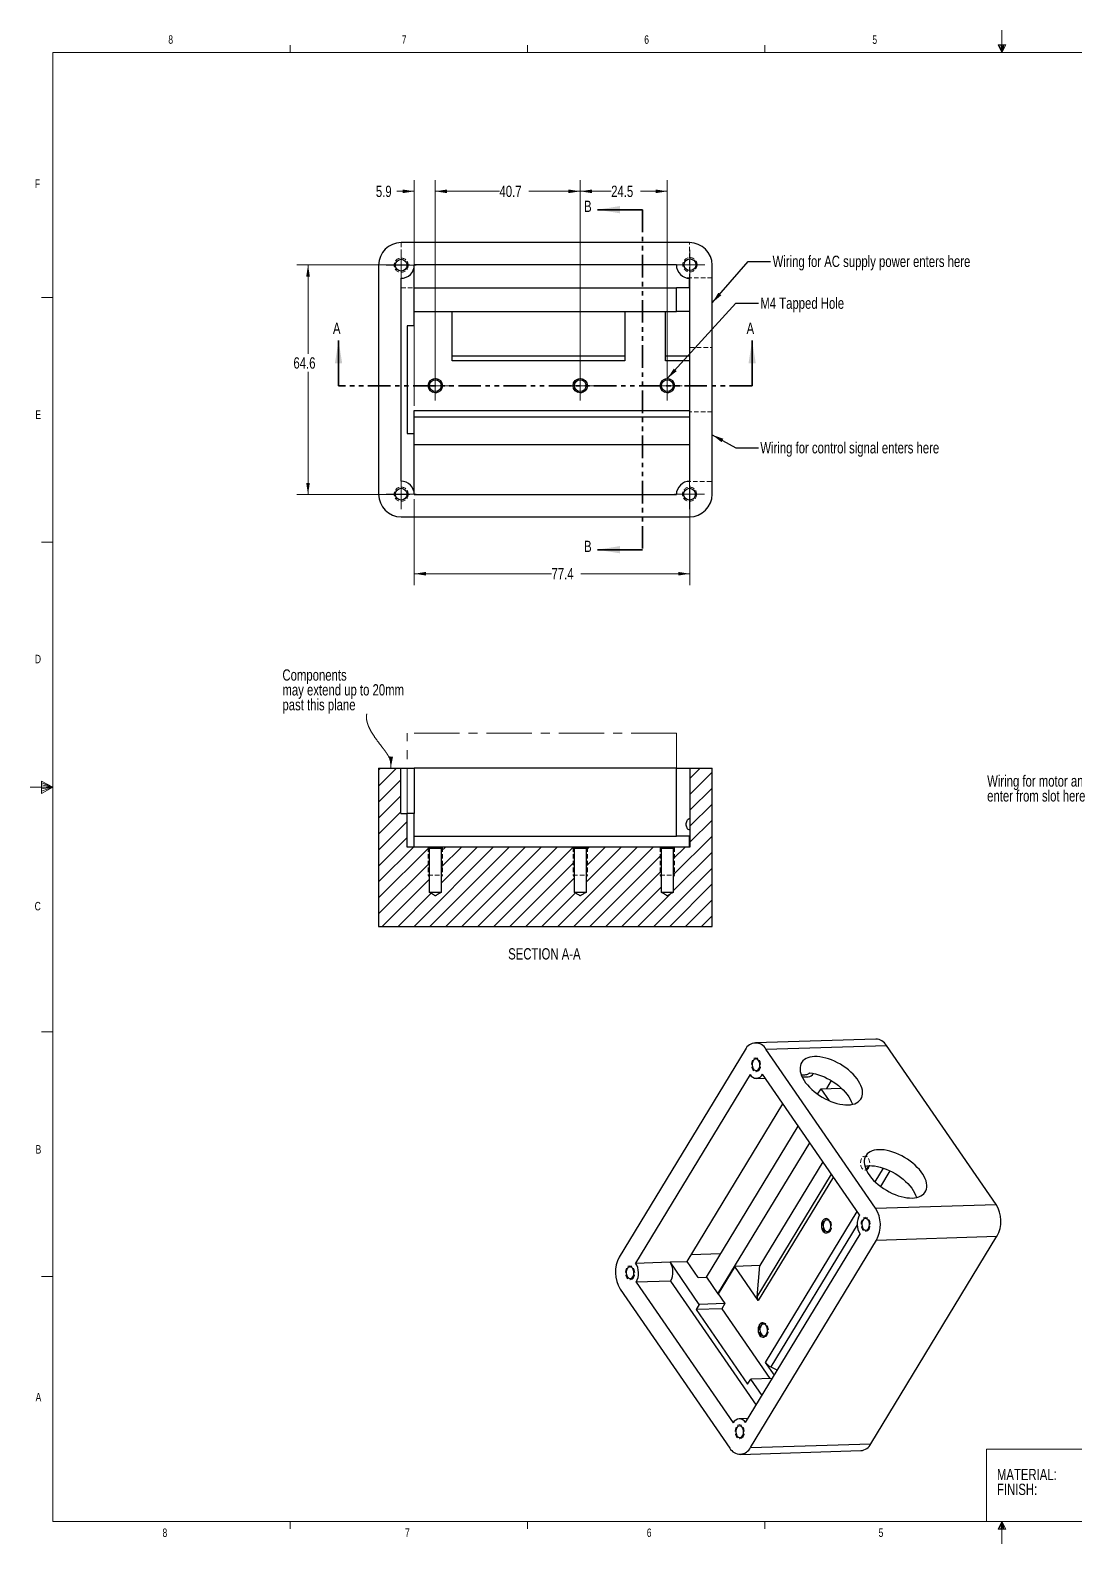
# Model space of a CAD drawing. Header units: millimetres. Extents: x 7 to 553, y 4 to 429.
# Drawn here: x 6.9 to 300.4, y 4.1 to 429.5 of the extents above; entities that cross this region are included whole.
import ezdxf

# ---------------------------------------------------------------- set-up
doc = ezdxf.new("R2010")
doc.units = ezdxf.units.MM
for name, pattern in [('CENTERX2', [20.32, 12.7, -2.54, 2.54, -2.54]), ('HIDDEN', [1.905, 1.27, -0.635]), ('PHANTOM', [12.7, 6.35, -1.27, 1.27, -1.27, 1.27, -1.27])]:
    doc.linetypes.add(name, pattern=pattern)
doc.styles.add('SLDTEXTSTYLE0', font='TXT', dxfattribs={"width": 0.75})
doc.dimstyles.new('SLDDIMSTYLE0', dxfattribs={"dimtxt": 3.175, "dimasz": 3.302, "dimexe": 0, "dimexo": 0.0625, "dimgap": 0.79375, "dimtad": 0, "dimtih": 1, "dimtoh": 1, "dimdec": 1, "dimrnd": 1e-09, "dimzin": 12, "dimdsep": 46, "dimtxsty": 'SLDTEXTSTYLE0', "dimsah": 1, "dimcen": 0.09, "dimadec": 0, "dimazin": 3, "dimtfac": 1, "dimtdec": 1, "dimtofl": 0, "dimtmove": 0, "dimatfit": 3, "dimfxl": 1, "dimfrac": 2, "dimtolj": 1, "dimtzin": 12, "dimarcsym": 0})
doc.dimstyles.new('SLDDIMSTYLE1', dxfattribs={"dimtxt": 3.175, "dimasz": 3.302, "dimexe": 0, "dimexo": 0.0625, "dimgap": 0.79375, "dimtad": 0, "dimtih": 1, "dimtoh": 1, "dimdec": 1, "dimrnd": 1e-09, "dimzin": 12, "dimdsep": 46, "dimtxsty": 'SLDTEXTSTYLE0', "dimsah": 1, "dimcen": 0.09, "dimadec": 0, "dimazin": 3, "dimtfac": 1, "dimtdec": 1, "dimtmove": 0, "dimatfit": 0, "dimfxl": 1, "dimfrac": 2, "dimtolj": 1, "dimtzin": 12, "dimarcsym": 0})
doc.dimstyles.new('SLDDIMSTYLE2', dxfattribs={"dimtxt": 0.18, "dimasz": 3.302, "dimexe": 0, "dimexo": 0.0625, "dimgap": 0, "dimtad": 0, "dimtih": 1, "dimtoh": 1, "dimdec": 0, "dimrnd": 1e-09, "dimzin": 0, "dimdsep": 46, "dimtxsty": 'Standard', "dimsah": 1, "dimcen": 0.09, "dimadec": 0, "dimazin": 0, "dimtfac": 3.302, "dimtdec": 0, "dimtofl": 0, "dimtmove": 0, "dimatfit": 3, "dimfxl": 1, "dimfrac": 2, "dimtolj": 1, "dimtzin": 0, "dimarcsym": 0})

# ---------------------------------------------------------------- blocks, each defined once
blk = doc.blocks.new('SW_NOTE_0_3')
at = {"color": 0, "linetype": 'Continuous', "lineweight": 0, "char_height": 3.175, "attachment_point": 1, "style": 'SLDTEXTSTYLE0'}
for s, insert in [('MATERIAL:', (0, 4.09)), ('FINISH:', (0, -0.08))]:
    blk.add_mtext(s, dxfattribs=dict(at, insert=insert))
blk = doc.blocks.new('_D')
at = {"color": 7, "linetype": 'Continuous', "lineweight": 0}
for p, q in [((113.58, 363.57), (81.81, 363.57)), ((84.98, 363.57), (84.98, 338.51)), ((84.98, 298.97), (84.98, 333.47)), ((113.58, 298.97), (81.81, 298.97))]:
    blk.add_line(p, q, dxfattribs=at)
at = {"color": 7, "linetype": 'Continuous', "lineweight": 18}
for points in [[(84.98, 363.57), (84.47, 360.26), (85.49, 360.26)], [(84.98, 298.97), (85.49, 302.28), (84.47, 302.28)]]:
    blk.add_solid(points, dxfattribs=at)
at = {"color": 7, "linetype": 'Continuous', "lineweight": 18, "insert": (80.88, 337.56), "char_height": 3.175, "attachment_point": 1, "style": 'SLDTEXTSTYLE0'}
blk.add_mtext('64.6', dxfattribs=at)
blk = doc.blocks.new('_D_1')
at = {"color": 7, "linetype": 'Continuous', "lineweight": 0}
for p, q in [((192.29, 301.51), (192.29, 273.56)), ((114.85, 297.7), (114.85, 273.56)), ((114.85, 276.74), (153.39, 276.74)), ((192.29, 276.74), (161.6, 276.74))]:
    blk.add_line(p, q, dxfattribs=at)
at = {"color": 7, "linetype": 'Continuous', "lineweight": 18}
for points in [[(114.85, 276.74), (118.15, 276.23), (118.15, 277.25)], [(192.29, 276.74), (188.99, 277.25), (188.99, 276.23)]]:
    blk.add_solid(points, dxfattribs=at)
at = {"color": 7, "linetype": 'Continuous', "lineweight": 18, "insert": (153.39, 278.31), "char_height": 3.175, "attachment_point": 1, "style": 'SLDTEXTSTYLE0'}
blk.add_mtext('77.4', dxfattribs=at)
blk = doc.blocks.new('_D_2')
at = {"color": 7, "linetype": 'Continuous', "lineweight": 0}
for p, q in [((114.85, 323.88), (114.85, 387.39)), ((120.75, 335.04), (120.75, 387.39)), ((114.85, 384.21), (109.9, 384.21)), ((120.75, 384.21), (127.1, 384.21))]:
    blk.add_line(p, q, dxfattribs=at)
at = {"color": 7, "linetype": 'Continuous', "lineweight": 18}
for points in [[(114.85, 384.21), (111.54, 384.72), (111.54, 383.7)], [(120.75, 384.21), (124.05, 383.7), (124.05, 384.72)]]:
    blk.add_solid(points, dxfattribs=at)
at = {"color": 7, "linetype": 'Continuous', "lineweight": 18, "insert": (104.04, 385.79), "char_height": 3.175, "attachment_point": 1, "style": 'SLDTEXTSTYLE0'}
blk.add_mtext('5.9', dxfattribs=at)
blk = doc.blocks.new('_D_3')
at = {"color": 7, "linetype": 'Continuous', "lineweight": 0}
for p, q in [((120.75, 330.85), (120.75, 387.39)), ((161.47, 330.85), (161.47, 387.39)), ((120.75, 384.21), (138.78, 384.21)), ((161.47, 384.21), (146.99, 384.21))]:
    blk.add_line(p, q, dxfattribs=at)
at = {"color": 7, "linetype": 'Continuous', "lineweight": 18}
for points in [[(120.75, 384.21), (124.05, 383.7), (124.05, 384.72)], [(161.47, 384.21), (158.16, 384.72), (158.16, 383.7)]]:
    blk.add_solid(points, dxfattribs=at)
at = {"color": 7, "linetype": 'Continuous', "lineweight": 18, "insert": (138.78, 385.79), "char_height": 3.175, "attachment_point": 1, "style": 'SLDTEXTSTYLE0'}
blk.add_mtext('40.7', dxfattribs=at)
blk = doc.blocks.new('_D_4')
at = {"color": 7, "linetype": 'Continuous', "lineweight": 0}
for p, q in [((161.47, 330.85), (161.47, 387.39)), ((185.94, 330.85), (185.94, 387.39)), ((161.47, 384.21), (170.16, 384.21)), ((185.94, 384.21), (178.37, 384.21))]:
    blk.add_line(p, q, dxfattribs=at)
at = {"color": 7, "linetype": 'Continuous', "lineweight": 18}
for points in [[(161.47, 384.21), (164.77, 383.7), (164.77, 384.72)], [(185.94, 384.21), (182.64, 384.72), (182.64, 383.7)]]:
    blk.add_solid(points, dxfattribs=at)
at = {"color": 7, "linetype": 'Continuous', "lineweight": 18, "insert": (170.16, 385.79), "char_height": 3.175, "attachment_point": 1, "style": 'SLDTEXTSTYLE0'}
blk.add_mtext('24.5', dxfattribs=at)
blk = doc.blocks.new('SW_CENTERMARKSYMBOL_0')
at = {"color": 0, "linetype": 'Continuous', "lineweight": 18}
for p, q in [((-2.54, 0), (-4.19, 0)), ((0, 0), (-2.54, 0)), ((0, 2.54), (0, 4.19)), ((0, 0), (0, 2.54)), ((0, 0), (0, -2.54)), ((0, 0), (2.54, 0)), ((2.54, 0), (4.19, 0)), ((0, -2.54), (0, -4.19))]:
    blk.add_line(p, q, dxfattribs=at)
blk = doc.blocks.new('SW_CENTERMARKSYMBOL_1')
at = {"color": 0, "linetype": 'Continuous', "lineweight": 18}
for p, q in [((-2.54, 0), (-4.19, 0)), ((0, 0), (-2.54, 0)), ((0, 2.54), (0, 4.19)), ((0, 0), (0, 2.54)), ((0, 0), (0, -2.54)), ((0, 0), (2.54, 0)), ((2.54, 0), (4.19, 0)), ((0, -2.54), (0, -4.19))]:
    blk.add_line(p, q, dxfattribs=at)
blk = doc.blocks.new('SW_CENTERMARKSYMBOL_2')
at = {"color": 0, "linetype": 'Continuous', "lineweight": 18}
for p, q in [((-2.54, 0), (-4.19, 0)), ((0, 0), (-2.54, 0)), ((0, 2.54), (0, 4.19)), ((0, 0), (0, 2.54)), ((0, 0), (0, -2.54)), ((0, 0), (2.54, 0)), ((2.54, 0), (4.19, 0)), ((0, -2.54), (0, -4.19))]:
    blk.add_line(p, q, dxfattribs=at)
blk = doc.blocks.new('SW_CENTERMARKSYMBOL_3')
at = {"color": 0, "linetype": 'Continuous', "lineweight": 18}
for p, q in [((-2.54, 0), (-4.19, 0)), ((0, 0), (-2.54, 0)), ((0, 2.54), (0, 4.19)), ((0, 0), (0, 2.54)), ((0, 0), (0, -2.54)), ((0, 0), (2.54, 0)), ((2.54, 0), (4.19, 0)), ((0, -2.54), (0, -4.19))]:
    blk.add_line(p, q, dxfattribs=at)
blk = doc.blocks.new('SW_CENTERMARKSYMBOL_4')
at = {"color": 0, "linetype": 'Continuous', "lineweight": 18}
for p, q in [((-2.54, 0), (-4.19, 0)), ((0, 0), (-2.54, 0)), ((0, 2.54), (0, 4.19)), ((0, 0), (0, 2.54)), ((0, 0), (0, -2.54)), ((0, 0), (2.54, 0)), ((2.54, 0), (4.19, 0)), ((0, -2.54), (0, -4.19))]:
    blk.add_line(p, q, dxfattribs=at)
blk = doc.blocks.new('SW_CENTERMARKSYMBOL_5')
at = {"color": 0, "linetype": 'Continuous', "lineweight": 18}
for p, q in [((-2.54, 0), (-4.19, 0)), ((0, 0), (-2.54, 0)), ((0, 2.54), (0, 4.19)), ((0, 0), (0, 2.54)), ((0, 0), (0, -2.54)), ((0, 0), (2.54, 0)), ((2.54, 0), (4.19, 0)), ((0, -2.54), (0, -4.19))]:
    blk.add_line(p, q, dxfattribs=at)
blk = doc.blocks.new('SW_CENTERMARKSYMBOL_6')
at = {"color": 0, "linetype": 'Continuous', "lineweight": 18}
for p, q in [((-2.54, 0), (-4.19, 0)), ((0, 0), (-2.54, 0)), ((0, 2.54), (0, 4.19)), ((0, 0), (0, 2.54)), ((0, 0), (0, -2.54)), ((0, 0), (2.54, 0)), ((2.54, 0), (4.19, 0)), ((0, -2.54), (0, -4.19))]:
    blk.add_line(p, q, dxfattribs=at)
blk = doc.blocks.new('SW_NOTE_0_6')
at = {"color": 0, "linetype": 'Continuous', "lineweight": 0, "char_height": 3.175, "attachment_point": 1, "style": 'SLDTEXTSTYLE0'}
for s, insert in [('Components', (-23.71, 12.49)), ('may extend up to 20mm', (-23.71, 8.32)), ('past this plane', (-23.71, 4.14))]:
    blk.add_mtext(s, dxfattribs=dict(at, insert=insert))
blk = doc.blocks.new('SW_NOTE_0_7')
at = {"color": 0, "linetype": 'Continuous', "lineweight": 0, "char_height": 3.175, "attachment_point": 1, "style": 'SLDTEXTSTYLE0'}
for s, insert in [('Wiring for motor and switches', (-40.13, 5.76)), ('enter from slot here', (-40.13, 1.58))]:
    blk.add_mtext(s, dxfattribs=dict(at, insert=insert))

msp = doc.modelspace()

# ---------------------------------------------------------------- hatches: boundary and pattern name
at = {"linetype": 'Continuous', "lineweight": 18}
h = msp.add_hatch(dxfattribs=at)
h.set_pattern_fill('ANSI31', style=0)
edge = h.paths.add_edge_path(flags=0)
edge.add_line((184.29, 187.2), (184.29, 199.53))
edge.add_spline(control_points=[(184.29, 199.53), (184.17, 199.65), (184.04, 199.78), (183.91, 199.9)], knot_values=[0.005185, 0.005185, 0.005185, 0.005185, 0.00572, 0.00572, 0.00572, 0.00572], weights=[1, 1, 1, 1], degree=3, periodic=0)
edge.add_line((183.91, 199.9), (163.49, 199.9))
edge.add_spline(control_points=[(163.49, 199.9), (163.37, 199.78), (163.24, 199.65), (163.12, 199.53)], knot_values=[0.000001, 0.000001, 0.000001, 0.000001, 0.000531, 0.000531, 0.000531, 0.000531], weights=[1, 1, 1, 1], degree=3, periodic=0)
edge.add_line((163.12, 199.53), (163.12, 187.2))
edge.add_spline(control_points=[(163.12, 187.2), (163.02, 187.15), (162.92, 187.09), (162.83, 187.03), (162.61, 186.9), (162.39, 186.77), (162.17, 186.64), (162.06, 186.57), (161.94, 186.5), (161.83, 186.43), (161.77, 186.4), (161.71, 186.36), (161.65, 186.33), (161.62, 186.31), (161.59, 186.29), (161.56, 186.27), (161.55, 186.26), (161.53, 186.25), (161.51, 186.25), (161.5, 186.24), (161.49, 186.24), (161.49, 186.23), (161.48, 186.23), (161.47, 186.23), (161.47, 186.23), (161.46, 186.23), (161.45, 186.23), (161.45, 186.23), (161.42, 186.24), (161.4, 186.26), (161.38, 186.27), (161.29, 186.32), (161.2, 186.37), (161.11, 186.43), (160.75, 186.64), (160.4, 186.86), (160.04, 187.07), (159.97, 187.11), (159.89, 187.16), (159.82, 187.2)], knot_values=[0.00402, 0.00402, 0.00402, 0.00402, 0.004357, 0.004357, 0.004357, 0.005125, 0.005125, 0.005125, 0.005521, 0.005521, 0.005521, 0.005726, 0.005726, 0.005726, 0.005833, 0.005833, 0.005833, 0.005889, 0.005889, 0.005889, 0.005919, 0.005919, 0.005919, 0.005938, 0.005938, 0.005938, 0.005957, 0.005957, 0.005957, 0.006037, 0.006037, 0.006037, 0.00635, 0.00635, 0.00635, 0.007604, 0.007604, 0.007604, 0.007868, 0.007868, 0.007868, 0.007868], weights=[1, 1, 1, 1, 1, 1, 1, 1, 1, 1, 1, 1, 1, 1, 1, 1, 1, 1, 1, 1, 1, 1, 1, 1, 1, 1, 1, 1, 1, 1, 1, 1, 1, 1, 1, 1, 1, 1, 1, 1], degree=3, periodic=0)
edge.add_line((159.82, 187.2), (159.82, 199.53))
edge.add_spline(control_points=[(159.82, 199.53), (159.69, 199.65), (159.57, 199.78), (159.44, 199.9)], knot_values=[0.005185, 0.005185, 0.005185, 0.005185, 0.00572, 0.00572, 0.00572, 0.00572], weights=[1, 1, 1, 1], degree=3, periodic=0)
edge.add_line((159.44, 199.9), (122.78, 199.9))
edge.add_spline(control_points=[(122.78, 199.9), (122.65, 199.78), (122.53, 199.65), (122.4, 199.53)], knot_values=[0.000001, 0.000001, 0.000001, 0.000001, 0.000531, 0.000531, 0.000531, 0.000531], weights=[1, 1, 1, 1], degree=3, periodic=0)
edge.add_line((122.4, 199.53), (122.4, 187.2))
edge.add_spline(control_points=[(122.4, 187.2), (122.3, 187.15), (122.21, 187.09), (122.11, 187.03), (121.89, 186.9), (121.67, 186.77), (121.45, 186.64), (121.34, 186.57), (121.23, 186.5), (121.11, 186.43), (121.06, 186.4), (121, 186.36), (120.94, 186.33), (120.91, 186.31), (120.88, 186.29), (120.85, 186.27), (120.83, 186.26), (120.81, 186.25), (120.8, 186.25), (120.79, 186.24), (120.78, 186.24), (120.77, 186.23), (120.76, 186.23), (120.76, 186.23), (120.75, 186.23), (120.74, 186.23), (120.74, 186.23), (120.73, 186.23), (120.71, 186.24), (120.68, 186.26), (120.66, 186.27), (120.57, 186.32), (120.48, 186.37), (120.39, 186.43), (120.04, 186.64), (119.68, 186.86), (119.33, 187.07), (119.25, 187.11), (119.18, 187.16), (119.1, 187.2)], knot_values=[0.00402, 0.00402, 0.00402, 0.00402, 0.004357, 0.004357, 0.004357, 0.005125, 0.005125, 0.005125, 0.005521, 0.005521, 0.005521, 0.005726, 0.005726, 0.005726, 0.005833, 0.005833, 0.005833, 0.005889, 0.005889, 0.005889, 0.005919, 0.005919, 0.005919, 0.005938, 0.005938, 0.005938, 0.005957, 0.005957, 0.005957, 0.006037, 0.006037, 0.006037, 0.00635, 0.00635, 0.00635, 0.007604, 0.007604, 0.007604, 0.007868, 0.007868, 0.007868, 0.007868], weights=[1, 1, 1, 1, 1, 1, 1, 1, 1, 1, 1, 1, 1, 1, 1, 1, 1, 1, 1, 1, 1, 1, 1, 1, 1, 1, 1, 1, 1, 1, 1, 1, 1, 1, 1, 1, 1, 1, 1, 1], degree=3, periodic=0)
edge.add_line((119.1, 187.2), (119.1, 199.53))
edge.add_spline(control_points=[(119.1, 199.53), (118.98, 199.65), (118.85, 199.78), (118.73, 199.9)], knot_values=[0.005185, 0.005185, 0.005185, 0.005185, 0.00572, 0.00572, 0.00572, 0.00572], weights=[1, 1, 1, 1], degree=3, periodic=0)
edge.add_line((118.73, 199.9), (112.81, 199.9))
edge.add_line((112.81, 199.9), (112.81, 209.37))
edge.add_line((112.81, 209.37), (111.04, 209.37))
edge.add_line((111.04, 209.37), (111.04, 222.07))
edge.add_line((111.04, 222.07), (104.8, 222.07))
edge.add_line((104.8, 222.07), (104.8, 177.62))
edge.add_line((104.8, 177.62), (198.53, 177.62))
edge.add_line((198.53, 177.62), (198.53, 222.07))
edge.add_line((198.53, 222.07), (192.29, 222.07))
edge.add_line((192.29, 222.07), (192.29, 199.9))
edge.add_line((192.29, 199.9), (187.96, 199.9))
edge.add_spline(control_points=[(187.96, 199.9), (187.84, 199.78), (187.71, 199.65), (187.59, 199.53)], knot_values=[0.000001, 0.000001, 0.000001, 0.000001, 0.000531, 0.000531, 0.000531, 0.000531], weights=[1, 1, 1, 1], degree=3, periodic=0)
edge.add_line((187.59, 199.53), (187.59, 187.2))
edge.add_spline(control_points=[(187.59, 187.2), (187.49, 187.15), (187.4, 187.09), (187.3, 187.03), (187.08, 186.9), (186.86, 186.77), (186.64, 186.64), (186.53, 186.57), (186.42, 186.5), (186.3, 186.43), (186.24, 186.4), (186.19, 186.36), (186.13, 186.33), (186.1, 186.31), (186.07, 186.29), (186.03, 186.27), (186.02, 186.26), (186, 186.25), (185.99, 186.25), (185.98, 186.24), (185.97, 186.24), (185.96, 186.23), (185.95, 186.23), (185.95, 186.23), (185.94, 186.23), (185.93, 186.23), (185.93, 186.23), (185.92, 186.23), (185.9, 186.24), (185.87, 186.26), (185.85, 186.27), (185.76, 186.32), (185.67, 186.37), (185.58, 186.43), (185.23, 186.64), (184.87, 186.86), (184.51, 187.07), (184.44, 187.11), (184.36, 187.16), (184.29, 187.2)], knot_values=[0.00402, 0.00402, 0.00402, 0.00402, 0.004357, 0.004357, 0.004357, 0.005125, 0.005125, 0.005125, 0.005521, 0.005521, 0.005521, 0.005726, 0.005726, 0.005726, 0.005833, 0.005833, 0.005833, 0.005889, 0.005889, 0.005889, 0.005919, 0.005919, 0.005919, 0.005938, 0.005938, 0.005938, 0.005957, 0.005957, 0.005957, 0.006037, 0.006037, 0.006037, 0.00635, 0.00635, 0.00635, 0.007604, 0.007604, 0.007604, 0.007868, 0.007868, 0.007868, 0.007868], weights=[1, 1, 1, 1, 1, 1, 1, 1, 1, 1, 1, 1, 1, 1, 1, 1, 1, 1, 1, 1, 1, 1, 1, 1, 1, 1, 1, 1, 1, 1, 1, 1, 1, 1, 1, 1, 1, 1, 1, 1], degree=3, periodic=0)

# ---------------------------------------------------------------- linework, layer by layer
at = {"color": 7, "linetype": 'Continuous', "lineweight": 18}
for p, q in [((79.96, 423.18), (79.96, 425.33)), ((146.63, 423.18), (146.63, 425.33)), ((213.31, 423.18), (213.31, 425.33)), ((278.91, 425.35), (281.1, 425.35)), ((279.98, 423.18), (278.91, 425.35)), ((279.98, 423.18), (279.12, 425.35)), ((279.98, 423.18), (279.62, 425.35)), ((279.98, 423.18), (279.98, 429.47)), ((279.98, 423.18), (280.31, 425.35)), ((279.98, 423.18), (280.57, 425.35)), ((279.98, 423.18), (281.1, 425.35)), ((13.28, 423.18), (546.68, 423.18)), ((13.28, 423.18), (13.28, 10.43)), ((13.28, 354.37), (10.11, 354.37)), ((13.28, 285.59), (10.11, 285.59)), ((10.13, 218.47), (10.13, 214.94)), ((13.28, 216.8), (10.13, 218.47)), ((10.13, 218), (13.28, 216.8)), ((10.13, 217.39), (13.28, 216.8)), ((13.28, 216.8), (6.93, 216.8)), ((10.13, 214.94), (13.28, 216.8)), ((10.13, 215.64), (13.28, 216.8)), ((10.13, 216.32), (13.28, 216.8)), ((13.28, 148.02), (10.11, 148.02)), ((13.28, 79.24), (10.11, 79.24)), ((546.68, 30.72), (275.63, 30.72)), ((275.63, 30.72), (275.63, 10.43)), ((546.68, 10.43), (13.28, 10.43)), ((79.96, 10.43), (79.96, 8.28)), ((146.63, 10.43), (146.63, 8.28)), ((213.31, 10.43), (213.31, 8.28)), ((279.98, 10.43), (278.91, 8.25)), ((279.98, 10.43), (279.12, 8.25)), ((279.98, 10.43), (279.62, 8.25)), ((279.98, 10.43), (279.98, 4.14)), ((279.98, 10.43), (281.1, 8.25)), ((279.98, 10.43), (280.57, 8.25)), ((279.98, 10.43), (280.31, 8.25)), ((278.91, 8.25), (281.1, 8.25))]:
    msp.add_line(p, q, dxfattribs=at)
at = {"color": 7, "linetype": 'Continuous', "lineweight": 35}
for p, q in [((178.98, 379.05), (166.28, 379.05)), ((93.55, 329.56), (93.55, 342.26)), ((209.77, 329.56), (209.77, 342.26)), ((178.98, 283.49), (166.28, 283.49))]:
    msp.add_line(p, q, dxfattribs=at)
at = {"color": 7, "linetype": 'PHANTOM', "lineweight": 35}
for p, q in [((178.98, 379.05), (178.98, 283.49)), ((209.77, 329.56), (93.55, 329.56))]:
    msp.add_line(p, q, dxfattribs=at)
at = {"color": 7, "linetype": 'Continuous', "lineweight": 25}
for p, q in [((192.18, 369.8), (111.15, 369.8)), ((104.8, 363.45), (104.8, 299.09)), ((188.48, 363.57), (114.85, 363.57)), ((114.85, 346.38), (114.85, 363.57)), ((198.53, 299.09), (198.53, 363.45)), ((111.04, 359.76), (111.04, 302.78)), ((192.18, 357.1), (192.18, 359.76)), ((192.29, 302.78), (192.29, 359.76)), ((114.85, 357.1), (188.48, 357.1)), ((188.48, 350.4), (188.48, 357.1)), ((192.18, 357.1), (188.48, 357.1)), ((114.85, 350.4), (188.48, 350.4)), ((125.51, 336.56), (125.51, 350.4)), ((174, 350.4), (174, 336.56)), ((185.43, 336.56), (185.43, 350.4)), ((192.29, 350.4), (188.48, 350.4)), ((112.81, 346.38), (112.81, 316.16)), ((114.85, 346.38), (112.81, 346.38)), ((125.51, 338.02), (174, 338.02)), ((174, 336.56), (125.51, 336.56)), ((185.43, 338.02), (192.29, 338.02)), ((192.29, 336.56), (185.43, 336.56)), ((114.85, 322.61), (192.29, 322.61)), ((114.85, 316.16), (114.85, 322.61)), ((192.29, 320.74), (114.85, 320.74)), ((112.81, 316.16), (114.85, 316.16)), ((114.85, 298.97), (114.85, 316.16)), ((114.85, 313.06), (192.29, 313.06)), ((114.85, 298.97), (188.48, 298.97)), ((111.15, 292.74), (192.18, 292.74)), ((104.8, 222.07), (104.8, 177.62)), ((104.8, 222.07), (111.04, 222.07)), ((111.04, 209.37), (111.04, 222.07)), ((111.04, 222.07), (114.85, 222.07)), ((114.85, 222.07), (114.85, 209.37)), ((188.48, 222.07), (114.85, 222.07)), ((188.48, 203.02), (188.48, 222.07)), ((188.48, 222.07), (192.29, 222.07)), ((192.29, 222.07), (192.29, 199.9)), ((192.29, 222.07), (198.53, 222.07)), ((198.53, 177.62), (198.53, 222.07)), ((111.04, 209.37), (112.81, 209.37)), ((112.81, 199.9), (112.81, 209.37)), ((114.85, 209.37), (112.81, 209.37)), ((114.85, 199.9), (114.85, 209.37)), ((114.85, 203.02), (188.48, 203.02)), ((114.85, 199.97), (188.48, 199.97)), ((192.18, 203.02), (188.48, 203.02)), ((188.48, 199.97), (188.48, 199.9)), ((192.18, 199.9), (192.18, 203.02)), ((118.73, 199.9), (112.81, 199.9)), ((119.1, 199.53), (118.73, 199.9)), ((122.78, 199.9), (118.73, 199.9)), ((119.1, 187.2), (119.1, 199.53)), ((122.4, 199.53), (119.1, 199.53)), ((122.78, 199.9), (122.4, 199.53)), ((122.4, 199.53), (122.4, 187.2)), ((159.44, 199.9), (122.78, 199.9)), ((159.82, 199.53), (159.44, 199.9)), ((163.49, 199.9), (159.44, 199.9)), ((159.82, 187.2), (159.82, 199.53)), ((163.12, 199.53), (159.82, 199.53)), ((163.49, 199.9), (163.12, 199.53)), ((163.12, 199.53), (163.12, 187.2)), ((183.91, 199.9), (163.49, 199.9)), ((184.29, 199.53), (183.91, 199.9)), ((187.96, 199.9), (183.91, 199.9)), ((184.29, 187.2), (184.29, 199.53)), ((187.59, 199.53), (184.29, 199.53)), ((187.96, 199.9), (187.59, 199.53)), ((187.59, 199.53), (187.59, 187.2)), ((192.29, 199.9), (187.96, 199.9)), ((122.4, 187.2), (119.1, 187.2)), ((163.12, 187.2), (159.82, 187.2)), ((187.59, 187.2), (184.29, 187.2)), ((104.8, 177.62), (198.53, 177.62)), ((244.53, 145.96), (210.67, 144.92)), ((207.83, 142.98), (172.43, 84.69)), ((213.64, 143.14), (247.5, 144.19)), ((244.44, 98.45), (213.64, 143.14)), ((278.3, 99.5), (247.5, 144.19)), ((209.2, 135.99), (177.03, 83.02)), ((210.98, 134.92), (213.44, 135)), ((239.95, 96.53), (212.69, 136.09)), ((223.82, 135.32), (225.49, 135.37)), ((228.18, 130.46), (229.13, 132.02)), ((229.13, 132.02), (234.81, 132.2)), ((231.49, 128.6), (229.13, 132.02)), ((231.99, 134.31), (230.63, 132.07)), ((191.54, 83.47), (218.43, 127.75)), ((235.86, 127.48), (237.48, 127.53)), ((196.96, 79.05), (222.74, 121.51)), ((200.17, 74.4), (225.95, 116.85)), ((229.63, 111.51), (211.89, 82.29)), ((242.31, 109.96), (242.42, 110.17)), ((244.44, 98.45), (278.3, 99.5)), ((207.94, 38.18), (240.11, 91.15)), ((209.31, 31.19), (244.71, 89.48)), ((231.62, 92.35), (231.72, 92.56)), ((243.17, 32.24), (278.56, 90.53)), ((244.71, 89.48), (278.56, 90.53)), ((200.92, 85.57), (192.66, 85.32)), ((177.03, 83.02), (186.71, 83.32)), ((186.71, 83.32), (191.54, 83.47)), ((194.93, 71.39), (186.71, 83.32)), ((194.64, 78.98), (191.54, 83.47)), ((204.87, 82.07), (200.21, 74.4)), ((211.89, 82.29), (204.87, 82.07)), ((211.5, 72.47), (204.87, 82.07)), ((211.15, 73.5), (211.89, 82.29)), ((186.86, 77.93), (177.19, 77.64)), ((177.19, 77.64), (204.45, 38.08)), ((186.86, 77.93), (210.9, 43.06)), ((194.64, 78.98), (196.96, 79.05)), ((196.96, 79.05), (200.17, 74.4)), ((172.7, 75.72), (203.5, 31.03)), ((200.17, 74.4), (200.21, 74.4)), ((200.21, 74.4), (202.13, 71.61)), ((194.93, 71.39), (194.04, 69.93)), ((201.25, 70.15), (194.04, 69.93)), ((194.04, 69.93), (208.5, 48.95)), ((202.13, 71.61), (194.93, 71.39)), ((202.13, 71.61), (201.25, 70.15)), ((201.25, 70.15), (214.74, 50.57)), ((213.83, 63.06), (213.94, 63.27)), ((216.02, 51.48), (213.51, 55.11)), ((215.04, 53.83), (216.87, 52.89)), ((208.5, 48.95), (209.39, 50.41)), ((215.48, 50.6), (209.39, 50.41)), ((212.57, 45.8), (209.39, 50.41)), ((208.64, 39.32), (206.16, 39.25)), ((206.47, 29.25), (240.33, 30.3)), ((209.31, 31.19), (243.17, 32.24))]:
    msp.add_line(p, q, dxfattribs=at)
at = {"color": 6, "linetype": 'HIDDEN', "lineweight": 18}
for p, q in [((111.15, 357.1), (111.15, 369.8)), ((192.18, 359.76), (192.18, 369.8)), ((198.53, 359.9), (191.28, 359.9)), ((111.15, 357.1), (114.85, 357.1)), ((192.29, 340.34), (198.53, 340.34)), ((198.53, 322.2), (192.29, 322.2)), ((191.28, 302.64), (198.53, 302.64))]:
    msp.add_line(p, q, dxfattribs=at)
at = {"color": 7, "linetype": 'CENTERX2', "lineweight": 18}
for p, q in [((188.48, 231.98), (112.81, 231.98)), ((112.81, 209.37), (112.81, 231.98)), ((188.48, 222.07), (188.48, 231.98))]:
    msp.add_line(p, q, dxfattribs=at)
at = {"color": 7, "linetype": 'HIDDEN', "lineweight": 18}
for p, q in [((118.75, 199.88), (118.75, 192.03)), ((122.75, 199.88), (122.75, 192.03)), ((159.47, 199.88), (159.47, 192.03)), ((163.47, 199.88), (163.47, 192.03)), ((183.94, 199.88), (183.94, 192.03)), ((187.94, 199.88), (187.94, 192.03)), ((118.75, 192.03), (119.1, 191.42)), ((118.75, 192.03), (122.75, 192.03)), ((122.75, 192.03), (122.4, 191.42)), ((159.47, 192.03), (159.82, 191.42)), ((159.47, 192.03), (163.47, 192.03)), ((163.47, 192.03), (163.12, 191.42)), ((183.94, 192.03), (184.29, 191.42)), ((183.94, 192.03), (187.94, 192.03)), ((187.94, 192.03), (187.59, 191.42))]:
    msp.add_line(p, q, dxfattribs=at)
at = {"color": 8, "linetype": 'Continuous', "lineweight": 25}
for p, q in [((211.15, 73.5), (232.08, 107.96)), ((232.59, 107.21), (211.5, 72.47)), ((244.33, 105.85), (246.67, 109.71)), ((248.51, 108.96), (245.85, 104.56)), ((213.51, 55.11), (239.27, 97.52)), ((239.31, 93.8), (215.04, 53.83))]:
    msp.add_line(p, q, dxfattribs=at)
at = {"color": 7, "linetype": 'Continuous', "lineweight": 0, "flags": 128}
msp.add_lwpolyline([(101.5, 237.38), (101.49, 237.34), (101.47, 237.29), (101.47, 237.25), (101.46, 237.2), (101.45, 237.15), (101.44, 237.11), (101.43, 237.06), (101.43, 237.01), (101.42, 236.97), (101.41, 236.92), (101.41, 236.88), (101.41, 236.83), (101.4, 236.78), (101.4, 236.73), (101.4, 236.69), (101.39, 236.64), (101.39, 236.59), (101.39, 236.53), (101.39, 236.48), (101.39, 236.43), (101.39, 236.37), (101.39, 236.32), (101.39, 236.27), (101.4, 236.21), (101.4, 236.15), (101.4, 236.09), (101.41, 236.03), (101.41, 235.97), (101.42, 235.91), (101.43, 235.85), (101.44, 235.79), (101.44, 235.72), (101.45, 235.66), (101.46, 235.6), (101.47, 235.54), (101.49, 235.48), (101.5, 235.41), (101.51, 235.35), (101.53, 235.29), (101.54, 235.23), (101.55, 235.17), (101.57, 235.1), (101.58, 235.04), (101.6, 234.98), (101.62, 234.92), (101.64, 234.86), (101.65, 234.8), (101.67, 234.73), (101.69, 234.67), (101.71, 234.6), (101.74, 234.53), (101.76, 234.46), (101.78, 234.39), (101.81, 234.32), (101.84, 234.25), (101.86, 234.18), (101.89, 234.11), (101.92, 234.04), (101.95, 233.96), (101.98, 233.88), (102.01, 233.8), (102.05, 233.73), (102.08, 233.65), (102.12, 233.57), (102.15, 233.49), (102.19, 233.41), (102.23, 233.33), (102.27, 233.24), (102.32, 233.15), (102.36, 233.07), (102.4, 232.98), (102.45, 232.89), (102.5, 232.8), (102.55, 232.71), (102.6, 232.62), (102.65, 232.53), (102.7, 232.44), (102.75, 232.35), (102.8, 232.26), (102.85, 232.17), (102.9, 232.09), (102.95, 232), (103.01, 231.91), (103.07, 231.82), (103.13, 231.72), (103.18, 231.63), (103.24, 231.53), (103.3, 231.44), (103.37, 231.34), (103.43, 231.25), (103.49, 231.15), (103.56, 231.05), (103.63, 230.95), (103.7, 230.85), (103.77, 230.75), (103.84, 230.64), (103.91, 230.54), (103.99, 230.43), (104.06, 230.33), (104.13, 230.23), (104.21, 230.12), (104.28, 230.02), (104.35, 229.92), (104.43, 229.82), (104.5, 229.72), (104.57, 229.62), (104.65, 229.53), (104.71, 229.44), (104.77, 229.36), (104.83, 229.28), (104.89, 229.2), (104.95, 229.12), (105.01, 229.04), (105.07, 228.96), (105.13, 228.88), (105.19, 228.8), (105.26, 228.72), (105.32, 228.63), (105.39, 228.55), (105.45, 228.47), (105.51, 228.4), (105.56, 228.33), (105.61, 228.26), (105.67, 228.19), (105.72, 228.12), (105.77, 228.05), (105.82, 227.99), (105.87, 227.92), (105.92, 227.85), (105.97, 227.79), (106.02, 227.72), (106.07, 227.66), (106.12, 227.6), (106.17, 227.54), (106.21, 227.48), (106.26, 227.42), (106.3, 227.36), (106.35, 227.3), (106.39, 227.24), (106.44, 227.18), (106.48, 227.12), (106.53, 227.06), (106.57, 227), (106.62, 226.94), (106.66, 226.88), (106.7, 226.82), (106.74, 226.76), (106.78, 226.71), (106.82, 226.65), (106.86, 226.6), (106.9, 226.54), (106.94, 226.49), (106.97, 226.44), (107.01, 226.38), (107.05, 226.33), (107.08, 226.28), (107.12, 226.23), (107.15, 226.17), (107.18, 226.12), (107.22, 226.07), (107.25, 226.02), (107.28, 225.97), (107.31, 225.93), (107.34, 225.88), (107.37, 225.84), (107.39, 225.79), (107.42, 225.75), (107.45, 225.7), (107.47, 225.66), (107.5, 225.61), (107.53, 225.56), (107.55, 225.52), (107.58, 225.47), (107.61, 225.42), (107.63, 225.38), (107.66, 225.33), (107.68, 225.28), (107.71, 225.23), (107.73, 225.18), (107.76, 225.13), (107.78, 225.08), (107.81, 225.02), (107.83, 224.97), (107.85, 224.92), (107.87, 224.87), (107.9, 224.82), (107.92, 224.77), (107.94, 224.72), (107.95, 224.67), (107.97, 224.62), (107.99, 224.57), (108.01, 224.52), (108.02, 224.47), (108.04, 224.42), (108.05, 224.37), (108.07, 224.32), (108.08, 224.27), (108.09, 224.22), (108.11, 224.17), (108.12, 224.12), (108.13, 224.08), (108.14, 224.03), (108.15, 223.98), (108.16, 223.93), (108.17, 223.88), (108.17, 223.83), (108.18, 223.78), (108.19, 223.73), (108.2, 223.68), (108.2, 223.62), (108.21, 223.56), (108.21, 223.51), (108.22, 223.45), (108.22, 223.39), (108.23, 223.34), (108.23, 223.28), (108.23, 223.22), (108.23, 223.17), (108.24, 223.12), (108.24, 223.07), (108.24, 223.01), (108.24, 222.96), (108.24, 222.9), (108.24, 222.85), (108.24, 222.79), (108.24, 222.74), (108.23, 222.68), (108.23, 222.63), (108.23, 222.57), (108.23, 222.51), (108.23, 222.45), (108.23, 222.4), (108.22, 222.34), (108.22, 222.29), (108.22, 222.23), (108.22, 222.18), (108.21, 222.12), (108.21, 222.07)], dxfattribs=at)
at = {"color": 7, "linetype": 'HIDDEN', "lineweight": 18, "flags": 128}
for points in [[(211.82, 137.34), (211.41, 136.9), (210.92, 136.73), (210.42, 136.87), (209.99, 137.29), (209.69, 137.93), (209.57, 138.7), (209.65, 139.46), (209.91, 140.12), (210.32, 140.57), (210.81, 140.73), (211.31, 140.59), (211.74, 140.17), (212.04, 139.53), (212.16, 138.77), (212.08, 138), (211.82, 137.34)], [(242.47, 109.71), (242.07, 109.27), (241.58, 109.1), (241.08, 109.24), (240.64, 109.66), (240.34, 110.31), (240.22, 111.07), (240.3, 111.84), (240.56, 112.49), (240.97, 112.94), (241.46, 113.1), (241.96, 112.96), (242.39, 112.54), (242.69, 111.9), (242.81, 111.14), (242.74, 110.37), (242.47, 109.71)], [(231.78, 92.11), (231.38, 91.67), (230.89, 91.5), (230.39, 91.64), (229.95, 92.06), (229.65, 92.7), (229.53, 93.46), (229.61, 94.23), (229.87, 94.89), (230.28, 95.33), (230.77, 95.5), (231.27, 95.36), (231.7, 94.94), (232, 94.3), (232.12, 93.53), (232.04, 92.77), (231.78, 92.11)], [(242.63, 92.5), (242.22, 92.05), (241.73, 91.89), (241.23, 92.03), (240.8, 92.45), (240.5, 93.09), (240.37, 93.85), (240.45, 94.62), (240.71, 95.27), (241.12, 95.72), (241.61, 95.89), (242.11, 95.75), (242.54, 95.33), (242.84, 94.68), (242.96, 93.92), (242.89, 93.15), (242.63, 92.5)], [(176.43, 78.9), (176.02, 78.45), (175.53, 78.28), (175.03, 78.42), (174.6, 78.84), (174.3, 79.49), (174.18, 80.25), (174.25, 81.02), (174.52, 81.67), (174.92, 82.12), (175.41, 82.28), (175.91, 82.14), (176.35, 81.72), (176.65, 81.08), (176.77, 80.32), (176.69, 79.55), (176.43, 78.9)], [(214, 62.82), (213.59, 62.38), (213.1, 62.21), (212.6, 62.35), (212.17, 62.77), (211.87, 63.41), (211.74, 64.17), (211.82, 64.94), (212.08, 65.6), (212.49, 66.04), (212.98, 66.21), (213.48, 66.07), (213.91, 65.65), (214.21, 65.01), (214.33, 64.24), (214.26, 63.48), (214, 62.82)], [(207.23, 34.21), (206.82, 33.77), (206.33, 33.6), (205.83, 33.74), (205.4, 34.16), (205.1, 34.8), (204.98, 35.56), (205.05, 36.33), (205.31, 36.99), (205.72, 37.43), (206.21, 37.6), (206.71, 37.46), (207.15, 37.04), (207.45, 36.4), (207.57, 35.64), (207.49, 34.87), (207.23, 34.21)]]:
    msp.add_lwpolyline(points, dxfattribs=at)
at = {"color": 7, "linetype": 'Continuous', "lineweight": 25, "flags": 128}
for points in [[(211.65, 137.59), (211.8, 137.89), (211.89, 138.24), (211.93, 138.62), (211.91, 139), (211.84, 139.37), (211.71, 139.7), (211.54, 139.98), (211.33, 140.2), (211.09, 140.33), (210.85, 140.38), (210.6, 140.34), (210.37, 140.21), (210.16, 140.01), (210, 139.73), (209.88, 139.4), (209.81, 139.04), (209.8, 138.65), (209.85, 138.28), (209.95, 137.92), (210.1, 137.61), (210.29, 137.36), (210.52, 137.19), (210.76, 137.1), (211.01, 137.09), (211.25, 137.18), (211.47, 137.34), (211.65, 137.59)], [(227.34, 141.04), (226.65, 140.99), (226.02, 140.87), (225.43, 140.7), (224.91, 140.47), (224.45, 140.18), (224.06, 139.84), (223.74, 139.45), (223.49, 139.01), (223.33, 138.52), (223.24, 138), (223.23, 137.45), (223.3, 136.86), (223.45, 136.25), (223.68, 135.63), (223.98, 134.99), (224.36, 134.34), (224.8, 133.7), (225.31, 133.06), (225.88, 132.43), (226.51, 131.81), (227.19, 131.22), (227.91, 130.66), (228.67, 130.13), (229.46, 129.63), (230.27, 129.18), (231.09, 128.77), (231.93, 128.42), (232.77, 128.11), (233.6, 127.86), (234.41, 127.67), (235.21, 127.54), (235.97, 127.47), (236.7, 127.46), (237.39, 127.52), (238.02, 127.63), (238.61, 127.8), (239.13, 128.03), (239.59, 128.32), (239.98, 128.66), (240.3, 129.06), (240.55, 129.5), (240.71, 129.98), (240.8, 130.5), (240.81, 131.06), (240.74, 131.64), (240.59, 132.25), (240.36, 132.87), (240.06, 133.51), (239.68, 134.16), (239.24, 134.8), (238.73, 135.45), (238.16, 136.08), (237.53, 136.69), (236.85, 137.28), (236.13, 137.85), (235.37, 138.38), (234.58, 138.87), (233.77, 139.32), (232.95, 139.73), (232.11, 140.09), (231.27, 140.39), (230.44, 140.64), (229.63, 140.83), (228.83, 140.96), (228.07, 141.03), (227.34, 141.04)], [(225.94, 136.5), (226.73, 136.38), (227.55, 136.2), (228.38, 135.96), (229.22, 135.66), (230.07, 135.32), (230.9, 134.91), (231.72, 134.47), (232.52, 133.98), (233.29, 133.45), (234.02, 132.88), (234.71, 132.29), (235.35, 131.68), (235.93, 131.04), (236.45, 130.4), (236.91, 129.75), (237.3, 129.1), (237.61, 128.45), (237.85, 127.82), (237.91, 127.6)], [(245.38, 114.87), (244.69, 114.82), (244.05, 114.71), (243.47, 114.53), (242.94, 114.3), (242.48, 114.01), (242.09, 113.67), (241.77, 113.28), (241.53, 112.84), (241.36, 112.35), (241.28, 111.83), (241.27, 111.28), (241.34, 110.69), (241.49, 110.09), (241.72, 109.46), (242.02, 108.82), (242.39, 108.18), (242.84, 107.53), (243.35, 106.89), (243.92, 106.26), (244.55, 105.64), (245.23, 105.05), (245.95, 104.49), (246.7, 103.96), (247.49, 103.46), (248.3, 103.01), (249.13, 102.6), (249.97, 102.25), (250.8, 101.94), (251.63, 101.69), (252.45, 101.5), (253.24, 101.37), (254.01, 101.3), (254.74, 101.29), (255.42, 101.35), (256.06, 101.46), (256.65, 101.63), (257.17, 101.87), (257.63, 102.15), (258.02, 102.5), (258.34, 102.89), (258.58, 103.33), (258.75, 103.81), (258.84, 104.33), (258.85, 104.89), (258.78, 105.47), (258.63, 106.08), (258.4, 106.71), (258.1, 107.35), (257.72, 107.99), (257.27, 108.64), (256.76, 109.28), (256.19, 109.91), (255.57, 110.52), (254.89, 111.11), (254.17, 111.68), (253.41, 112.21), (252.62, 112.7), (251.81, 113.16), (250.98, 113.56), (250.15, 113.92), (249.31, 114.22), (248.48, 114.47), (247.67, 114.66), (246.87, 114.79), (246.11, 114.86), (245.38, 114.87)], [(241.44, 110.25), (241.96, 110.33), (242.65, 110.39), (243.39, 110.38), (244.16, 110.31), (244.96, 110.17), (245.78, 109.98), (246.62, 109.73), (247.46, 109.42), (248.3, 109.06), (249.13, 108.65), (249.95, 108.19), (250.74, 107.69), (251.5, 107.15), (252.22, 106.58), (252.9, 105.98), (253.53, 105.36), (254.1, 104.72), (254.6, 104.08), (255.05, 103.43), (255.41, 102.78), (255.71, 102.13), (255.93, 101.51), (255.95, 101.44)], [(241.81, 109.25), (242, 109.42), (242.2, 109.69)], [(242.2, 109.69), (242.36, 110.02), (242.47, 110.38)], [(231.51, 92.08), (231.67, 92.42), (231.79, 92.8), (231.84, 93.21), (231.85, 93.63), (231.79, 94.05), (231.68, 94.44), (231.52, 94.79), (231.32, 95.09), (231.08, 95.31), (230.82, 95.45), (230.55, 95.51), (230.28, 95.48), (230.02, 95.37), (229.78, 95.17), (229.57, 94.9), (229.41, 94.56), (229.3, 94.18), (229.24, 93.77), (229.23, 93.35), (229.29, 92.93), (229.4, 92.54), (229.56, 92.19), (229.76, 91.89), (230, 91.67), (230.26, 91.53), (230.53, 91.47), (230.8, 91.5), (231.07, 91.61), (231.3, 91.81), (231.51, 92.08)], [(231.66, 94.49), (231.5, 94.75), (231.29, 94.96), (231.06, 95.1), (230.81, 95.15), (230.56, 95.11), (230.33, 94.98), (230.13, 94.77), (229.96, 94.5), (229.84, 94.17), (229.77, 93.8), (229.76, 93.42), (229.81, 93.04), (229.91, 92.69), (230.06, 92.38), (230.25, 92.13), (230.48, 91.95), (230.72, 91.86), (230.97, 91.86), (231.21, 91.94), (231.43, 92.11), (231.62, 92.35), (231.62, 92.35)], [(242.46, 92.74), (242.6, 93.05), (242.7, 93.4), (242.74, 93.77), (242.72, 94.15), (242.64, 94.52), (242.52, 94.86), (242.34, 95.14), (242.13, 95.35), (241.9, 95.49), (241.65, 95.54), (241.41, 95.5), (241.17, 95.37), (240.97, 95.16), (240.8, 94.89), (240.68, 94.56), (240.61, 94.19), (240.6, 93.81), (240.65, 93.43), (240.75, 93.08), (240.9, 92.77), (241.1, 92.52), (241.32, 92.34), (241.56, 92.25), (241.81, 92.25), (242.05, 92.33), (242.27, 92.5), (242.46, 92.74)], [(176.26, 79.14), (176.41, 79.44), (176.5, 79.79), (176.54, 80.17), (176.52, 80.55), (176.45, 80.92), (176.32, 81.25), (176.15, 81.54), (175.94, 81.75), (175.7, 81.88), (175.45, 81.93), (175.21, 81.89), (174.98, 81.77), (174.77, 81.56), (174.6, 81.28), (174.48, 80.95), (174.42, 80.59), (174.41, 80.21), (174.45, 79.83), (174.56, 79.48), (174.71, 79.17), (174.9, 78.92), (175.12, 78.74), (175.37, 78.65), (175.61, 78.64), (175.85, 78.73), (176.07, 78.9), (176.26, 79.14)], [(213.72, 62.79), (213.89, 63.13), (214, 63.51), (214.06, 63.92), (214.06, 64.34), (214, 64.76), (213.89, 65.15), (213.73, 65.5), (213.53, 65.8), (213.3, 66.02), (213.03, 66.16), (212.76, 66.22), (212.49, 66.19), (212.23, 66.08), (211.99, 65.88), (211.78, 65.61), (211.62, 65.27), (211.51, 64.89), (211.45, 64.48), (211.45, 64.06), (211.5, 63.64), (211.61, 63.25), (211.77, 62.9), (211.97, 62.6), (212.21, 62.38), (212.47, 62.24), (212.74, 62.18), (213.02, 62.21), (213.28, 62.32), (213.52, 62.52), (213.72, 62.79)], [(213.88, 65.2), (213.71, 65.46), (213.5, 65.67), (213.27, 65.81), (213.02, 65.86), (212.78, 65.82), (212.54, 65.69), (212.34, 65.48), (212.17, 65.21), (212.05, 64.88), (211.98, 64.51), (211.97, 64.13), (212.02, 63.75), (212.12, 63.4), (212.27, 63.09), (212.47, 62.84), (212.69, 62.67), (212.93, 62.57), (213.18, 62.57), (213.42, 62.65), (213.64, 62.82), (213.83, 63.06), (213.83, 63.06)], [(207.06, 34.45), (207.21, 34.76), (207.3, 35.11), (207.34, 35.49), (207.32, 35.87), (207.25, 36.24), (207.12, 36.57), (206.95, 36.85), (206.74, 37.07), (206.5, 37.2), (206.25, 37.25), (206.01, 37.21), (205.78, 37.08), (205.57, 36.88), (205.4, 36.6), (205.28, 36.27), (205.22, 35.9), (205.21, 35.52), (205.25, 35.14), (205.35, 34.79), (205.51, 34.48), (205.7, 34.23), (205.92, 34.06), (206.17, 33.96), (206.41, 33.96), (206.65, 34.04), (206.87, 34.21), (207.06, 34.45)]]:
    msp.add_lwpolyline(points, dxfattribs=at)
at = {"color": 7, "linetype": 'HIDDEN', "lineweight": 18}
for centre in [(111.15, 363.45), (192.29, 363.57), (120.75, 329.58), (161.47, 329.58), (185.94, 329.58), (111.15, 299.09), (192.18, 299.09)]:
    msp.add_circle(centre, 2, dxfattribs=at)
at = {"color": 7, "linetype": 'Continuous', "lineweight": 25}
for centre, radius in [((111.15, 363.45), 1.65), ((192.29, 363.57), 1.65), ((120.75, 329.58), 2.02), ((120.75, 329.58), 1.65), ((161.47, 329.58), 2.02), ((161.47, 329.58), 1.65), ((185.94, 329.58), 2.02), ((185.94, 329.58), 1.65), ((111.15, 299.09), 1.65), ((192.18, 299.09), 1.65)]:
    msp.add_circle(centre, radius, dxfattribs=at)
for centre, radius, start, end in [((111.15, 363.45), 6.35, 90, 180), ((192.18, 363.45), 6.35, 0, 90), ((111.04, 363.57), 3.81, 270, 0), ((192.29, 363.57), 3.81, 180, 270), ((111.04, 298.97), 3.81, 0, 90), ((192.29, 298.97), 3.81, 90, 180), ((111.15, 299.09), 6.35, 180, 270), ((192.18, 299.09), 6.35, 270, 0), ((210.78, 141.61), 3.25, 28.1073, 155.0363), ((244.45, 142.46), 3.5, 29.4714, 88.6924), ((225.32, 137.42), 2.05, 274.7693, 327.5124), ((210.92, 136.92), 1.96, 208.496, 334.6476), ((241.43, 110.43), 0.992, 286.2296, 331.8813), ((236.98, 93.74), 8.83, 331.112, 32.264), ((270.84, 94.79), 8.83, 331.112, 32.264), ((244.56, 93.98), 5.28, 150.9854, 212.3906), ((180.16, 80.43), 8.83, 151.112, 212.264), ((172.58, 80.19), 5.28, 330.9854, 32.3906), ((182.25, 80.49), 5.28, 330.9854, 32.3906), ((212.8, 73.48), 1.65, 179.4085, 217.8511), ((216.89, 57.58), 4.18, 216.1836, 243.7322), ((206.22, 37.25), 1.96, 28.496, 154.6476), ((206.36, 32.56), 3.25, 208.1073, 335.0363), ((239.94, 33.92), 3.64, 276.0534, 332.5377)]:
    msp.add_arc(centre, radius, start, end, dxfattribs=at)
for points, knots in [([(192.29, 204.67), (192.11, 204.67), (191.94, 204.75), (191.67, 204.98), (191.57, 205.13), (191.41, 205.45), (191.36, 205.62), (191.28, 205.96), (191.27, 206.14), (191.27, 206.5), (191.28, 206.67), (191.36, 207.02), (191.41, 207.19), (191.57, 207.51), (191.67, 207.65), (191.94, 207.89), (192.11, 207.96), (192.29, 207.96)], [0, 0, 0, 0, 0.125, 0.125, 0.25, 0.25, 0.375, 0.375, 0.5, 0.5, 0.625, 0.625, 0.75, 0.75, 0.875, 0.875, 1, 1, 1, 1]), ([(122.4, 187.2), (122.13, 187.04), (121.85, 186.87), (121.44, 186.63), (121.3, 186.54), (121.09, 186.42), (121.03, 186.38), (120.92, 186.32), (120.89, 186.3), (120.84, 186.27), (120.82, 186.26), (120.78, 186.24), (120.76, 186.23), (120.72, 186.23), (120.71, 186.24), (120.67, 186.26), (120.66, 186.27), (120.6, 186.3), (120.57, 186.32), (120.47, 186.38), (120.4, 186.42), (120.19, 186.55), (120.06, 186.63), (119.65, 186.88), (119.37, 187.04), (119.1, 187.2)], [0, 0, 0, 0, 0.25, 0.25, 0.375, 0.375, 0.4375, 0.4375, 0.46875, 0.46875, 0.484375, 0.484375, 0.5, 0.5, 0.515625, 0.515625, 0.53125, 0.53125, 0.5625, 0.5625, 0.625, 0.625, 0.75, 0.75, 1, 1, 1, 1]), ([(163.12, 187.2), (162.84, 187.04), (162.57, 186.87), (162.15, 186.63), (162.02, 186.54), (161.81, 186.42), (161.74, 186.38), (161.64, 186.32), (161.6, 186.3), (161.55, 186.27), (161.54, 186.26), (161.5, 186.24), (161.48, 186.23), (161.44, 186.23), (161.42, 186.24), (161.39, 186.26), (161.37, 186.27), (161.32, 186.3), (161.29, 186.32), (161.18, 186.38), (161.11, 186.42), (160.91, 186.55), (160.77, 186.63), (160.36, 186.88), (160.09, 187.04), (159.82, 187.2)], [0, 0, 0, 0, 0.25, 0.25, 0.375, 0.375, 0.4375, 0.4375, 0.46875, 0.46875, 0.484375, 0.484375, 0.5, 0.5, 0.515625, 0.515625, 0.53125, 0.53125, 0.5625, 0.5625, 0.625, 0.625, 0.75, 0.75, 1, 1, 1, 1]), ([(187.59, 187.2), (187.31, 187.04), (187.04, 186.87), (186.63, 186.63), (186.49, 186.54), (186.28, 186.42), (186.22, 186.38), (186.11, 186.32), (186.08, 186.3), (186.03, 186.27), (186.01, 186.26), (185.97, 186.24), (185.95, 186.23), (185.91, 186.23), (185.9, 186.24), (185.86, 186.26), (185.84, 186.27), (185.79, 186.3), (185.76, 186.32), (185.66, 186.38), (185.59, 186.42), (185.38, 186.55), (185.25, 186.63), (184.84, 186.88), (184.56, 187.04), (184.29, 187.2)], [0, 0, 0, 0, 0.25, 0.25, 0.375, 0.375, 0.4375, 0.4375, 0.46875, 0.46875, 0.484375, 0.484375, 0.5, 0.5, 0.515625, 0.515625, 0.53125, 0.53125, 0.5625, 0.5625, 0.625, 0.625, 0.75, 0.75, 1, 1, 1, 1]), ([(225.94, 136.5), (225.9, 136.44), (225.82, 136.33), (225.59, 136.17), (225.25, 136.01), (224.71, 135.86), (224.09, 135.79), (223.76, 135.85), (223.6, 135.88)], [0, 0, 0, 0, 0.077274, 0.154194, 0.273814, 0.457407, 0.727162, 1, 1, 1, 1])]:
    msp.add_open_spline(points, degree=3, knots=knots, dxfattribs=at)
at = {"color": 7, "linetype": 'Continuous', "lineweight": 35}
for points in [[(166.28, 379.05), (172.63, 378.03), (172.63, 380.07)], [(93.55, 342.26), (92.54, 335.91), (94.57, 335.91)], [(209.77, 342.26), (208.76, 335.91), (210.79, 335.91)], [(166.28, 283.49), (172.63, 282.47), (172.63, 284.51)]]:
    msp.add_solid(points, dxfattribs=at)
at = {"color": 7, "linetype": 'Continuous', "lineweight": 0}
msp.add_solid([(108.21, 222.07), (108.86, 225.34), (107.84, 225.39)], dxfattribs=at)

# ---------------------------------------------------------------- block references
for name, p in [('SW_CENTERMARKSYMBOL_6', (111.15, 363.45)), ('SW_CENTERMARKSYMBOL_5', (192.29, 363.57)), ('SW_CENTERMARKSYMBOL_2', (120.75, 329.58)), ('SW_CENTERMARKSYMBOL_1', (161.47, 329.58)), ('SW_CENTERMARKSYMBOL_0', (185.94, 329.58)), ('SW_CENTERMARKSYMBOL_4', (111.15, 299.09)), ('SW_CENTERMARKSYMBOL_3', (192.18, 299.09)), ('SW_NOTE_0_6', (101.5, 237.38)), ('SW_NOTE_0_7', (315.94, 214.32)), ('SW_NOTE_0_3', (278.56, 21.09))]:
    msp.add_blockref(name, p, dxfattribs=at)

# ---------------------------------------------------------------- texts
at = {"color": 7, "linetype": 'Continuous', "lineweight": 0, "style": 'SLDTEXTSTYLE0'}
for s, insert, char_height, attachment_point in [('8', (45.72, 428.06), 2.38, 1), ('7', (111.33, 428.05), 2.38, 1), ('6', (179.46, 428.05), 2.38, 1), ('5', (243.55, 428.03), 2.38, 1), ('F', (8.24, 387.54), 2.38, 1), ('Wiring for AC supply power enters here', (215.52, 366.12), 3.175, 1), ('M4 Tapped Hole', (212.07, 354.36), 3.175, 1), ('E', (8.36, 322.65), 2.38, 1), ('Wiring for control signal enters here', (212.07, 313.73), 3.175, 1), ('D', (8.23, 253.96), 2.38, 1), ('C', (8.16, 184.51), 2.38, 1), ('SECTION A-A', (151.4, 171.5), 3.175, 2), ('B', (8.44, 116.15), 2.38, 1), ('A', (8.43, 46.54), 2.38, 1), ('8', (44.09, 8.41), 2.38, 1), ('7', (112.23, 8.43), 2.38, 1), ('6', (180.17, 8.41), 2.38, 1), ('5', (245.31, 8.43), 2.38, 1)]:
    msp.add_mtext(s, dxfattribs=dict(at, insert=insert, char_height=char_height, attachment_point=attachment_point))
at = {"color": 7, "linetype": 'Continuous', "char_height": 3.17, "attachment_point": 1, "style": 'SLDTEXTSTYLE0'}
for s, insert in [('B', (162.55, 381.57)), ('A', (91.99, 347.3)), ('A', (208.21, 347.3)), ('B', (162.55, 286.01))]:
    msp.add_mtext(s, dxfattribs=dict(at, insert=insert))

# ---------------------------------------------------------------- dimensions: what is measured, and where the dimension line sits
at = {"color": 7, "linetype": 'Continuous', "lineweight": 18}
for base, p1, p2, dimstyle, picture, middle in [((120.75, 384.21), (114.85, 322.61), (120.75, 333.77), 'SLDDIMSTYLE1', '_D_2', (106.97, 384.21)), ((161.47, 384.21), (120.75, 329.58), (161.47, 329.58), 'SLDDIMSTYLE0', '_D_3', (142.89, 384.21)), ((185.94, 384.21), (161.47, 329.58), (185.94, 329.58), 'SLDDIMSTYLE0', '_D_4', (174.26, 384.21)), ((192.29, 276.74), (114.85, 298.97), (192.29, 302.78), 'SLDDIMSTYLE0', '_D_1', (157.5, 276.74))]:
    dim = msp.add_linear_dim(base=base, p1=p1, p2=p2, dimstyle=dimstyle, dxfattribs=at)
    dim.commit()
    dim.dimension.update_dxf_attribs({"geometry": picture, "text_midpoint": middle, "dimtype": 160})
dim = msp.add_linear_dim(base=(84.98, 298.97), p1=(114.85, 363.57), p2=(114.85, 298.97), angle=90, dimstyle='SLDDIMSTYLE0', dxfattribs=at)
dim.commit()
dim.dimension.update_dxf_attribs({"geometry": '_D', "text_midpoint": (84.98, 335.99), "dimtype": 160})

# ---------------------------------------------------------------- leaders
at = {"color": 7, "linetype": 'Continuous', "lineweight": 0}
for points in [[(198.53, 352.86), (208.62, 364.51), (214.97, 364.51)], [(185.94, 331.58), (205.18, 352.78), (211.53, 352.78)], [(198.53, 315.79), (205.18, 312.12), (211.53, 312.12)]]:
    msp.add_leader(points, dimstyle='SLDDIMSTYLE2', dxfattribs=at)

doc.saveas('drawing.dxf')
